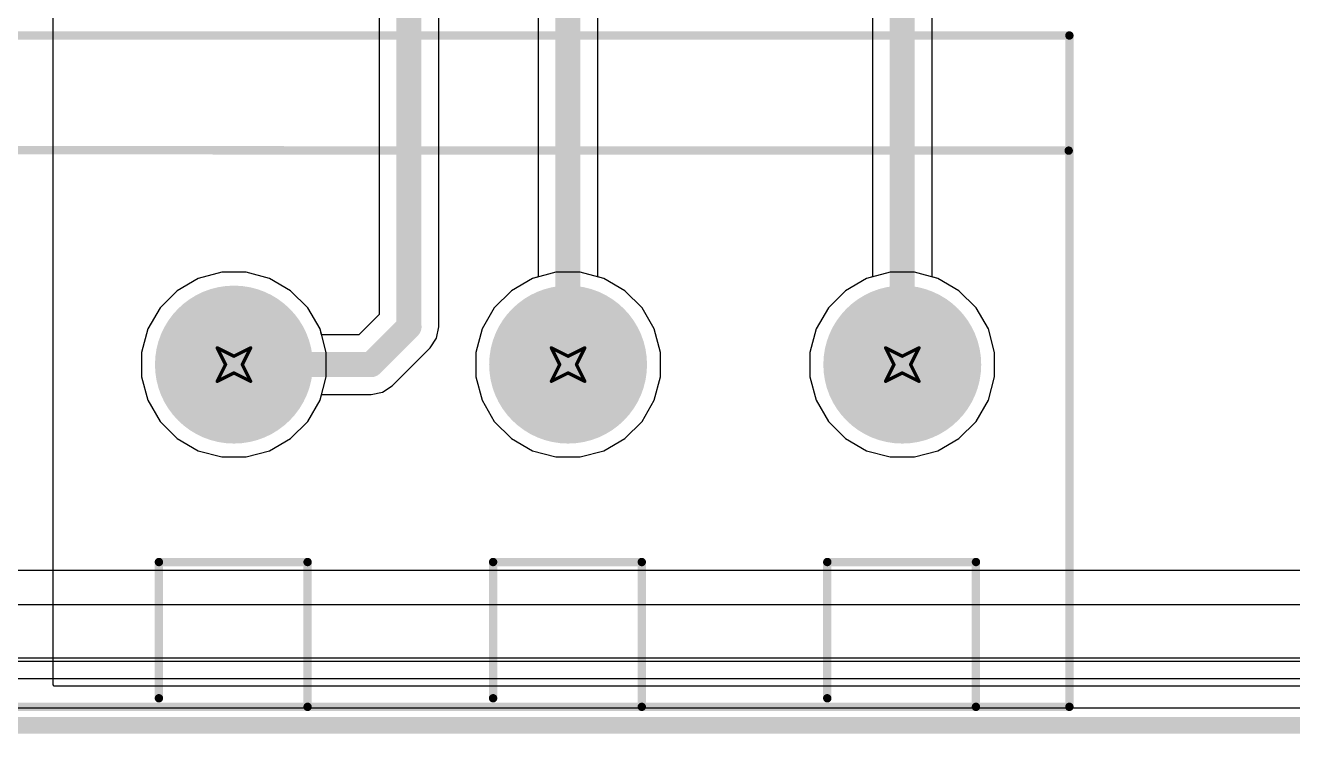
# Model space of a CAD drawing. Header units: inches. Extents: x -3 to 5259, y -3 to 5282.
# Drawn here: x 96.69 to 115.95, y -2.85 to 7.91 of the extents above; entities that cross this region are included whole.
import ezdxf

# ---------------------------------------------------------------- set-up
doc = ezdxf.new("R2010")
doc.units = ezdxf.units.IN
for name, color, linetype in [('Board Outline', 216, 'Continuous'), ('Bottom Layer', 5, 'Continuous'), ('Bottom Solder', 6, 'Continuous'), ('Drill Drawing', 1, 'Continuous'), ('Layer 1', 16, 'Continuous'), ('Layer 2', 76, 'Continuous'), ('Multi-Layer', 9, 'Continuous'), ('Pad Holes', 156, 'Continuous'), ('Top Layer', 1, 'Continuous'), ('Top Overlay', 2, 'Continuous'), ('Top Solder', 216, 'Continuous')]:
    doc.layers.add(name, color=color, linetype=linetype)

# ---------------------------------------------------------------- blocks, each defined once
blk = doc.blocks.new('DB128V_5_08_5P_GN_S_184')
at = {"layer": 'Bottom Layer'}
h = blk.add_hatch(color=5, dxfattribs=at)
edge = h.paths.add_edge_path()
edge.add_arc((0, 0), 1.15, 0, 360)
h = blk.add_hatch(color=5, dxfattribs=at)
edge = h.paths.add_edge_path()
edge.add_arc((5.08, 0), 1.15, 0, 360)
h = blk.add_hatch(color=5, dxfattribs=at)
edge = h.paths.add_edge_path()
edge.add_arc((10.16, 0), 1.15, 0, 360)
at = {"layer": 'Bottom Solder'}
h = blk.add_hatch(color=6, dxfattribs=at)
edge = h.paths.add_edge_path()
edge.add_arc((0, 0), 1.2, 0, 360)
h = blk.add_hatch(color=6, dxfattribs=at)
edge = h.paths.add_edge_path()
edge.add_arc((5.08, 0), 1.2, 0, 360)
h = blk.add_hatch(color=6, dxfattribs=at)
edge = h.paths.add_edge_path()
edge.add_arc((10.16, 0), 1.2, 0, 360)
at = {"layer": 'Layer 1'}
h = blk.add_hatch(color=16, dxfattribs=at)
edge = h.paths.add_edge_path()
edge.add_arc((0, 0), 1.15, 0, 360)
h = blk.add_hatch(color=16, dxfattribs=at)
edge = h.paths.add_edge_path()
edge.add_arc((5.08, 0), 1.15, 0, 360)
h = blk.add_hatch(color=16, dxfattribs=at)
edge = h.paths.add_edge_path()
edge.add_arc((10.16, 0), 1.15, 0, 360)
at = {"layer": 'Layer 2'}
h = blk.add_hatch(color=76, dxfattribs=at)
edge = h.paths.add_edge_path()
edge.add_arc((0, 0), 1.15, 0, 360)
h = blk.add_hatch(color=76, dxfattribs=at)
edge = h.paths.add_edge_path()
edge.add_arc((5.08, 0), 1.15, 0, 360)
h = blk.add_hatch(color=76, dxfattribs=at)
edge = h.paths.add_edge_path()
edge.add_arc((10.16, 0), 1.15, 0, 360)
at = {"layer": 'Multi-Layer'}
h = blk.add_hatch(color=9, dxfattribs=at)
edge = h.paths.add_edge_path()
edge.add_arc((0, 0), 1.15, 0, 360)
h = blk.add_hatch(color=9, dxfattribs=at)
edge = h.paths.add_edge_path()
edge.add_arc((5.08, 0), 1.15, 0, 360)
h = blk.add_hatch(color=9, dxfattribs=at)
edge = h.paths.add_edge_path()
edge.add_arc((10.16, 0), 1.15, 0, 360)
at = {"layer": 'Pad Holes'}
h = blk.add_hatch(color=7, dxfattribs=at)
edge = h.paths.add_edge_path()
edge.add_arc((0, 0), 0.75, 0, 360)
h = blk.add_hatch(color=7, dxfattribs=at)
edge = h.paths.add_edge_path()
edge.add_arc((5.08, 0), 0.75, 0, 360)
h = blk.add_hatch(color=7, dxfattribs=at)
edge = h.paths.add_edge_path()
edge.add_arc((10.16, 0), 0.75, 0, 360)
at = {"layer": 'Top Layer'}
h = blk.add_hatch(color=1, dxfattribs=at)
edge = h.paths.add_edge_path()
edge.add_arc((0, 0), 1.15, 0, 360)
h = blk.add_hatch(color=1, dxfattribs=at)
edge = h.paths.add_edge_path()
edge.add_arc((5.08, 0), 1.15, 0, 360)
h = blk.add_hatch(color=1, dxfattribs=at)
edge = h.paths.add_edge_path()
edge.add_arc((10.16, 0), 1.15, 0, 360)
at = {"layer": 'Top Solder'}
h = blk.add_hatch(color=216, dxfattribs=at)
edge = h.paths.add_edge_path()
edge.add_arc((0, 0), 1.2, 0, 360)
h = blk.add_hatch(color=216, dxfattribs=at)
edge = h.paths.add_edge_path()
edge.add_arc((5.08, 0), 1.2, 0, 360)
h = blk.add_hatch(color=216, dxfattribs=at)
edge = h.paths.add_edge_path()
edge.add_arc((10.16, 0), 1.2, 0, 360)
at = {"layer": 'Top Overlay'}
for points in [[(-12.7, 5, 0.127, 0.127, 0), (12.7, 5, 0.127, 0.127, 0)], [(12.7, -5.2, 0.127, 0.127, 0), (12.7, 5, 0.127, 0.127, 0)], [(-12.71, 3.26, 0.127, 0.127, 0), (12.69, 3.251, 0.127, 0.127, 0)], [(-1.14, -3, 0.127, 0.127, 0), (1.12, -3, 0.127, 0.127, 0)], [(-1.14, -5.07, 0.127, 0.127, 0), (-1.14, -3, 0.127, 0.127, 0)], [(1.12, -5.2, 0.127, 0.127, 0), (1.12, -3, 0.127, 0.127, 0)], [(3.94, -3, 0.127, 0.127, 0), (6.2, -3, 0.127, 0.127, 0)], [(3.94, -3, 0.127, 0.127, 0), (3.94, -5.07, 0.127, 0.127, 0)], [(6.2, -5.2, 0.127, 0.127, 0), (6.2, -3, 0.127, 0.127, 0)], [(9.02, -3, 0.127, 0.127, 0), (11.28, -3, 0.127, 0.127, 0)], [(9.02, -3, 0.127, 0.127, 0), (9.02, -5.07, 0.127, 0.127, 0)], [(11.28, -5.2, 0.127, 0.127, 0), (11.28, -3, 0.127, 0.127, 0)], [(-12.7, -5.2, 0.127, 0.127, 0), (12.7, -5.2, 0.127, 0.127, 0)]]:
    blk.add_lwpolyline(points, format="xyseb", dxfattribs=at)
for points in [[(12.668, 5, 0.0635, 0.0635, 1), (12.732, 5, 0.0635, 0.0635, 1)], [(12.668, 5, 0.0635, 0.0635, 1), (12.732, 5, 0.0635, 0.0635, 1)], [(12.658, 3.251, 0.0635, 0.0635, 1), (12.722, 3.251, 0.0635, 0.0635, 1)], [(-1.172, -3, 0.0635, 0.0635, 1), (-1.108, -3, 0.0635, 0.0635, 1)], [(-1.172, -3, 0.0635, 0.0635, 1), (-1.108, -3, 0.0635, 0.0635, 1)], [(1.088, -3, 0.0635, 0.0635, 1), (1.152, -3, 0.0635, 0.0635, 1)], [(1.088, -3, 0.0635, 0.0635, 1), (1.152, -3, 0.0635, 0.0635, 1)], [(3.908, -3, 0.0635, 0.0635, 1), (3.972, -3, 0.0635, 0.0635, 1)], [(3.908, -3, 0.0635, 0.0635, 1), (3.972, -3, 0.0635, 0.0635, 1)], [(6.168, -3, 0.0635, 0.0635, 1), (6.232, -3, 0.0635, 0.0635, 1)], [(6.168, -3, 0.0635, 0.0635, 1), (6.232, -3, 0.0635, 0.0635, 1)], [(8.988, -3, 0.0635, 0.0635, 1), (9.052, -3, 0.0635, 0.0635, 1)], [(8.988, -3, 0.0635, 0.0635, 1), (9.052, -3, 0.0635, 0.0635, 1)], [(11.248, -3, 0.0635, 0.0635, 1), (11.312, -3, 0.0635, 0.0635, 1)], [(11.248, -3, 0.0635, 0.0635, 1), (11.312, -3, 0.0635, 0.0635, 1)], [(-1.172, -5.07, 0.0635, 0.0635, 1), (-1.108, -5.07, 0.0635, 0.0635, 1)], [(3.908, -5.07, 0.0635, 0.0635, 1), (3.972, -5.07, 0.0635, 0.0635, 1)], [(8.988, -5.07, 0.0635, 0.0635, 1), (9.052, -5.07, 0.0635, 0.0635, 1)], [(1.088, -5.2, 0.0635, 0.0635, 1), (1.152, -5.2, 0.0635, 0.0635, 1)], [(6.168, -5.2, 0.0635, 0.0635, 1), (6.232, -5.2, 0.0635, 0.0635, 1)], [(11.248, -5.2, 0.0635, 0.0635, 1), (11.312, -5.2, 0.0635, 0.0635, 1)], [(12.668, -5.2, 0.0635, 0.0635, 1), (12.732, -5.2, 0.0635, 0.0635, 1)], [(12.668, -5.2, 0.0635, 0.0635, 1), (12.732, -5.2, 0.0635, 0.0635, 1)]]:
    blk.add_lwpolyline(points, format="xyseb", close=True, dxfattribs=at)

msp = doc.modelspace()

# ---------------------------------------------------------------- linework, layer by layer
at = {"layer": 'Board Outline'}
msp.add_lwpolyline([(-2.722, -2.722, 0.254, 0.254, 0), (147.278, -2.722, 0.254, 0.254, 0)], format="xyseb", dxfattribs=at)
at = {"layer": 'Bottom Layer'}
for p, q in [((99.318, 4.066), (98.998, 3.881)), ((99.318, 4.066), (98.998, 3.881)), ((99.675, 4.162), (99.318, 4.066)), ((99.675, 4.162), (99.318, 4.066)), ((100.045, 4.162), (99.675, 4.162)), ((100.045, 4.162), (99.675, 4.162)), ((100.402, 4.066), (100.045, 4.162)), ((100.402, 4.066), (100.045, 4.162)), ((100.722, 3.881), (100.402, 4.066)), ((100.722, 3.881), (100.402, 4.066)), ((104.398, 4.066), (104.078, 3.881)), ((104.398, 4.066), (104.078, 3.881)), ((104.755, 4.162), (104.398, 4.066)), ((104.755, 4.162), (104.398, 4.066)), ((105.125, 4.162), (104.755, 4.162)), ((105.125, 4.162), (104.755, 4.162)), ((105.482, 4.066), (105.125, 4.162)), ((105.482, 4.066), (105.125, 4.162)), ((105.802, 3.881), (105.482, 4.066)), ((105.802, 3.881), (105.482, 4.066)), ((109.478, 4.066), (109.158, 3.881)), ((109.478, 4.066), (109.158, 3.881)), ((109.835, 4.162), (109.478, 4.066)), ((109.835, 4.162), (109.478, 4.066)), ((110.205, 4.162), (109.835, 4.162)), ((110.205, 4.162), (109.835, 4.162)), ((110.562, 4.066), (110.205, 4.162)), ((110.562, 4.066), (110.205, 4.162)), ((110.882, 3.881), (110.562, 4.066)), ((110.882, 3.881), (110.562, 4.066)), ((98.998, 3.881), (98.737, 3.62)), ((98.998, 3.881), (98.737, 3.62)), ((100.984, 3.62), (100.722, 3.881)), ((100.984, 3.62), (100.722, 3.881)), ((104.078, 3.881), (103.817, 3.62)), ((104.078, 3.881), (103.817, 3.62)), ((106.064, 3.62), (105.802, 3.881)), ((106.064, 3.62), (105.802, 3.881)), ((109.158, 3.881), (108.897, 3.62)), ((109.158, 3.881), (108.897, 3.62)), ((111.144, 3.62), (110.882, 3.881)), ((111.144, 3.62), (110.882, 3.881)), ((98.737, 3.62), (98.552, 3.299)), ((98.737, 3.62), (98.552, 3.299)), ((101.169, 3.299), (100.984, 3.62)), ((101.169, 3.299), (100.984, 3.62)), ((103.817, 3.62), (103.632, 3.299)), ((103.817, 3.62), (103.632, 3.299)), ((106.249, 3.299), (106.064, 3.62)), ((106.249, 3.299), (106.064, 3.62)), ((108.897, 3.62), (108.712, 3.299)), ((108.897, 3.62), (108.712, 3.299)), ((111.329, 3.299), (111.144, 3.62)), ((111.329, 3.299), (111.144, 3.62)), ((98.552, 3.299), (98.456, 2.942)), ((98.552, 3.299), (98.456, 2.942)), ((101.264, 2.942), (101.169, 3.299)), ((101.264, 2.942), (101.169, 3.299)), ((103.632, 3.299), (103.536, 2.942)), ((103.632, 3.299), (103.536, 2.942)), ((106.344, 2.942), (106.249, 3.299)), ((106.344, 2.942), (106.249, 3.299)), ((108.712, 3.299), (108.616, 2.942)), ((108.712, 3.299), (108.616, 2.942)), ((111.424, 2.942), (111.329, 3.299)), ((111.424, 2.942), (111.329, 3.299)), ((98.456, 2.942), (98.456, 2.573)), ((98.456, 2.942), (98.456, 2.573)), ((101.264, 2.573), (101.264, 2.942)), ((101.264, 2.573), (101.264, 2.942)), ((103.536, 2.942), (103.536, 2.573)), ((103.536, 2.942), (103.536, 2.573)), ((106.344, 2.573), (106.344, 2.942)), ((106.344, 2.573), (106.344, 2.942)), ((108.616, 2.942), (108.616, 2.573)), ((108.616, 2.942), (108.616, 2.573)), ((111.424, 2.573), (111.424, 2.942)), ((111.424, 2.573), (111.424, 2.942)), ((98.456, 2.573), (98.552, 2.216)), ((98.456, 2.573), (98.552, 2.216)), ((101.169, 2.216), (101.264, 2.573)), ((101.169, 2.216), (101.264, 2.573)), ((103.536, 2.573), (103.632, 2.216)), ((103.536, 2.573), (103.632, 2.216)), ((106.249, 2.216), (106.344, 2.573)), ((106.249, 2.216), (106.344, 2.573)), ((108.616, 2.573), (108.712, 2.216)), ((108.616, 2.573), (108.712, 2.216)), ((111.329, 2.216), (111.424, 2.573)), ((111.329, 2.216), (111.424, 2.573)), ((98.552, 2.216), (98.737, 1.895)), ((98.552, 2.216), (98.737, 1.895)), ((100.984, 1.895), (101.169, 2.216)), ((100.984, 1.895), (101.169, 2.216)), ((103.632, 2.216), (103.817, 1.895)), ((103.632, 2.216), (103.817, 1.895)), ((106.064, 1.895), (106.249, 2.216)), ((106.064, 1.895), (106.249, 2.216)), ((108.712, 2.216), (108.897, 1.895)), ((108.712, 2.216), (108.897, 1.895)), ((111.144, 1.895), (111.329, 2.216)), ((111.144, 1.895), (111.329, 2.216)), ((98.737, 1.895), (98.998, 1.634)), ((98.737, 1.895), (98.998, 1.634)), ((100.722, 1.634), (100.984, 1.895)), ((100.722, 1.634), (100.984, 1.895)), ((103.817, 1.895), (104.078, 1.634)), ((103.817, 1.895), (104.078, 1.634)), ((105.802, 1.634), (106.064, 1.895)), ((105.802, 1.634), (106.064, 1.895)), ((108.897, 1.895), (109.158, 1.634)), ((108.897, 1.895), (109.158, 1.634)), ((110.882, 1.634), (111.144, 1.895)), ((110.882, 1.634), (111.144, 1.895)), ((98.998, 1.634), (99.318, 1.449)), ((98.998, 1.634), (99.318, 1.449)), ((100.402, 1.449), (100.722, 1.634)), ((100.402, 1.449), (100.722, 1.634)), ((104.078, 1.634), (104.398, 1.449)), ((104.078, 1.634), (104.398, 1.449)), ((105.482, 1.449), (105.802, 1.634)), ((105.482, 1.449), (105.802, 1.634)), ((109.158, 1.634), (109.478, 1.449)), ((109.158, 1.634), (109.478, 1.449)), ((110.562, 1.449), (110.882, 1.634)), ((110.562, 1.449), (110.882, 1.634)), ((99.318, 1.449), (99.675, 1.354)), ((99.318, 1.449), (99.675, 1.354)), ((99.675, 1.354), (100.045, 1.354)), ((99.675, 1.354), (100.045, 1.354)), ((100.045, 1.354), (100.402, 1.449)), ((100.045, 1.354), (100.402, 1.449)), ((104.398, 1.449), (104.755, 1.354)), ((104.398, 1.449), (104.755, 1.354)), ((104.755, 1.354), (105.125, 1.354)), ((104.755, 1.354), (105.125, 1.354)), ((105.125, 1.354), (105.482, 1.449)), ((105.125, 1.354), (105.482, 1.449)), ((109.478, 1.449), (109.835, 1.354)), ((109.478, 1.449), (109.835, 1.354)), ((109.835, 1.354), (110.205, 1.354)), ((109.835, 1.354), (110.205, 1.354)), ((110.205, 1.354), (110.562, 1.449)), ((110.205, 1.354), (110.562, 1.449)), ((139.304, -1.702), (48.108, -1.702)), ((139.342, -1.753), (5.233, -1.753))]:
    msp.add_line(p, q, dxfattribs=at)
at = {"layer": 'Drill Drawing'}
for points in [[(99.606, 3.012, 0.0508, 0.0508, 0), (99.86, 2.885, 0.0508, 0.0508, 0)], [(99.606, 3.012, 0.0508, 0.0508, 0), (99.733, 2.758, 0.0508, 0.0508, 0)], [(99.86, 2.885, 0.0508, 0.0508, 0), (100.114, 3.012, 0.0508, 0.0508, 0)], [(99.987, 2.758, 0.0508, 0.0508, 0), (100.114, 3.012, 0.0508, 0.0508, 0)], [(104.686, 3.012, 0.0508, 0.0508, 0), (104.94, 2.885, 0.0508, 0.0508, 0)], [(104.686, 3.012, 0.0508, 0.0508, 0), (104.813, 2.758, 0.0508, 0.0508, 0)], [(104.94, 2.885, 0.0508, 0.0508, 0), (105.194, 3.012, 0.0508, 0.0508, 0)], [(105.067, 2.758, 0.0508, 0.0508, 0), (105.194, 3.012, 0.0508, 0.0508, 0)], [(109.766, 3.012, 0.0508, 0.0508, 0), (110.02, 2.885, 0.0508, 0.0508, 0)], [(109.766, 3.012, 0.0508, 0.0508, 0), (109.893, 2.758, 0.0508, 0.0508, 0)], [(110.02, 2.885, 0.0508, 0.0508, 0), (110.274, 3.012, 0.0508, 0.0508, 0)], [(110.147, 2.758, 0.0508, 0.0508, 0), (110.274, 3.012, 0.0508, 0.0508, 0)], [(99.606, 2.504, 0.0508, 0.0508, 0), (99.733, 2.758, 0.0508, 0.0508, 0)], [(99.987, 2.758, 0.0508, 0.0508, 0), (100.114, 2.504, 0.0508, 0.0508, 0)], [(104.686, 2.504, 0.0508, 0.0508, 0), (104.813, 2.758, 0.0508, 0.0508, 0)], [(105.067, 2.758, 0.0508, 0.0508, 0), (105.194, 2.504, 0.0508, 0.0508, 0)], [(109.766, 2.504, 0.0508, 0.0508, 0), (109.893, 2.758, 0.0508, 0.0508, 0)], [(110.147, 2.758, 0.0508, 0.0508, 0), (110.274, 2.504, 0.0508, 0.0508, 0)], [(99.606, 2.504, 0.0508, 0.0508, 0), (99.86, 2.631, 0.0508, 0.0508, 0)], [(99.86, 2.631, 0.0508, 0.0508, 0), (100.114, 2.504, 0.0508, 0.0508, 0)], [(104.686, 2.504, 0.0508, 0.0508, 0), (104.94, 2.631, 0.0508, 0.0508, 0)], [(104.94, 2.631, 0.0508, 0.0508, 0), (105.194, 2.504, 0.0508, 0.0508, 0)], [(109.766, 2.504, 0.0508, 0.0508, 0), (110.02, 2.631, 0.0508, 0.0508, 0)], [(110.02, 2.631, 0.0508, 0.0508, 0), (110.274, 2.504, 0.0508, 0.0508, 0)]]:
    msp.add_lwpolyline(points, format="xyseb", dxfattribs=at)
for points in [[(99.594, 3.012, 0.0254, 0.0254, 1), (99.619, 3.012, 0.0254, 0.0254, 1)], [(99.594, 3.012, 0.0254, 0.0254, 1), (99.619, 3.012, 0.0254, 0.0254, 1)], [(99.848, 2.885, 0.0254, 0.0254, 1), (99.873, 2.885, 0.0254, 0.0254, 1)], [(99.848, 2.885, 0.0254, 0.0254, 1), (99.873, 2.885, 0.0254, 0.0254, 1)], [(100.102, 3.012, 0.0254, 0.0254, 1), (100.127, 3.012, 0.0254, 0.0254, 1)], [(100.102, 3.012, 0.0254, 0.0254, 1), (100.127, 3.012, 0.0254, 0.0254, 1)], [(104.674, 3.012, 0.0254, 0.0254, 1), (104.699, 3.012, 0.0254, 0.0254, 1)], [(104.674, 3.012, 0.0254, 0.0254, 1), (104.699, 3.012, 0.0254, 0.0254, 1)], [(104.928, 2.885, 0.0254, 0.0254, 1), (104.953, 2.885, 0.0254, 0.0254, 1)], [(104.928, 2.885, 0.0254, 0.0254, 1), (104.953, 2.885, 0.0254, 0.0254, 1)], [(105.182, 3.012, 0.0254, 0.0254, 1), (105.207, 3.012, 0.0254, 0.0254, 1)], [(105.182, 3.012, 0.0254, 0.0254, 1), (105.207, 3.012, 0.0254, 0.0254, 1)], [(109.754, 3.012, 0.0254, 0.0254, 1), (109.779, 3.012, 0.0254, 0.0254, 1)], [(109.754, 3.012, 0.0254, 0.0254, 1), (109.779, 3.012, 0.0254, 0.0254, 1)], [(110.008, 2.885, 0.0254, 0.0254, 1), (110.033, 2.885, 0.0254, 0.0254, 1)], [(110.008, 2.885, 0.0254, 0.0254, 1), (110.033, 2.885, 0.0254, 0.0254, 1)], [(110.262, 3.012, 0.0254, 0.0254, 1), (110.287, 3.012, 0.0254, 0.0254, 1)], [(110.262, 3.012, 0.0254, 0.0254, 1), (110.287, 3.012, 0.0254, 0.0254, 1)], [(99.721, 2.758, 0.0254, 0.0254, 1), (99.746, 2.758, 0.0254, 0.0254, 1)], [(99.721, 2.758, 0.0254, 0.0254, 1), (99.746, 2.758, 0.0254, 0.0254, 1)], [(99.975, 2.758, 0.0254, 0.0254, 1), (100, 2.758, 0.0254, 0.0254, 1)], [(99.975, 2.758, 0.0254, 0.0254, 1), (100, 2.758, 0.0254, 0.0254, 1)], [(104.801, 2.758, 0.0254, 0.0254, 1), (104.826, 2.758, 0.0254, 0.0254, 1)], [(104.801, 2.758, 0.0254, 0.0254, 1), (104.826, 2.758, 0.0254, 0.0254, 1)], [(105.055, 2.758, 0.0254, 0.0254, 1), (105.08, 2.758, 0.0254, 0.0254, 1)], [(105.055, 2.758, 0.0254, 0.0254, 1), (105.08, 2.758, 0.0254, 0.0254, 1)], [(109.881, 2.758, 0.0254, 0.0254, 1), (109.906, 2.758, 0.0254, 0.0254, 1)], [(109.881, 2.758, 0.0254, 0.0254, 1), (109.906, 2.758, 0.0254, 0.0254, 1)], [(110.135, 2.758, 0.0254, 0.0254, 1), (110.16, 2.758, 0.0254, 0.0254, 1)], [(110.135, 2.758, 0.0254, 0.0254, 1), (110.16, 2.758, 0.0254, 0.0254, 1)], [(99.594, 2.504, 0.0254, 0.0254, 1), (99.619, 2.504, 0.0254, 0.0254, 1)], [(99.594, 2.504, 0.0254, 0.0254, 1), (99.619, 2.504, 0.0254, 0.0254, 1)], [(99.848, 2.631, 0.0254, 0.0254, 1), (99.873, 2.631, 0.0254, 0.0254, 1)], [(99.848, 2.631, 0.0254, 0.0254, 1), (99.873, 2.631, 0.0254, 0.0254, 1)], [(100.102, 2.504, 0.0254, 0.0254, 1), (100.127, 2.504, 0.0254, 0.0254, 1)], [(100.102, 2.504, 0.0254, 0.0254, 1), (100.127, 2.504, 0.0254, 0.0254, 1)], [(104.674, 2.504, 0.0254, 0.0254, 1), (104.699, 2.504, 0.0254, 0.0254, 1)], [(104.674, 2.504, 0.0254, 0.0254, 1), (104.699, 2.504, 0.0254, 0.0254, 1)], [(104.928, 2.631, 0.0254, 0.0254, 1), (104.953, 2.631, 0.0254, 0.0254, 1)], [(104.928, 2.631, 0.0254, 0.0254, 1), (104.953, 2.631, 0.0254, 0.0254, 1)], [(105.182, 2.504, 0.0254, 0.0254, 1), (105.207, 2.504, 0.0254, 0.0254, 1)], [(105.182, 2.504, 0.0254, 0.0254, 1), (105.207, 2.504, 0.0254, 0.0254, 1)], [(109.754, 2.504, 0.0254, 0.0254, 1), (109.779, 2.504, 0.0254, 0.0254, 1)], [(109.754, 2.504, 0.0254, 0.0254, 1), (109.779, 2.504, 0.0254, 0.0254, 1)], [(110.008, 2.631, 0.0254, 0.0254, 1), (110.033, 2.631, 0.0254, 0.0254, 1)], [(110.008, 2.631, 0.0254, 0.0254, 1), (110.033, 2.631, 0.0254, 0.0254, 1)], [(110.262, 2.504, 0.0254, 0.0254, 1), (110.287, 2.504, 0.0254, 0.0254, 1)], [(110.262, 2.504, 0.0254, 0.0254, 1), (110.287, 2.504, 0.0254, 0.0254, 1)]]:
    msp.add_lwpolyline(points, format="xyseb", close=True, dxfattribs=at)
at = {"layer": 'Layer 1'}
for p, q in [((99.318, 4.066), (98.998, 3.881)), ((99.675, 4.162), (99.318, 4.066)), ((100.045, 4.162), (99.675, 4.162)), ((100.402, 4.066), (100.045, 4.162)), ((100.722, 3.881), (100.402, 4.066)), ((104.398, 4.066), (104.078, 3.881)), ((104.755, 4.162), (104.398, 4.066)), ((105.125, 4.162), (104.755, 4.162)), ((105.482, 4.066), (105.125, 4.162)), ((105.802, 3.881), (105.482, 4.066)), ((109.478, 4.066), (109.158, 3.881)), ((109.835, 4.162), (109.478, 4.066)), ((110.205, 4.162), (109.835, 4.162)), ((110.562, 4.066), (110.205, 4.162)), ((110.882, 3.881), (110.562, 4.066)), ((98.998, 3.881), (98.737, 3.62)), ((100.984, 3.62), (100.722, 3.881)), ((104.078, 3.881), (103.817, 3.62)), ((106.064, 3.62), (105.802, 3.881)), ((109.158, 3.881), (108.897, 3.62)), ((111.144, 3.62), (110.882, 3.881)), ((98.737, 3.62), (98.552, 3.299)), ((101.169, 3.299), (100.984, 3.62)), ((103.817, 3.62), (103.632, 3.299)), ((106.249, 3.299), (106.064, 3.62)), ((108.897, 3.62), (108.712, 3.299)), ((111.329, 3.299), (111.144, 3.62)), ((98.552, 3.299), (98.456, 2.942)), ((101.264, 2.942), (101.169, 3.299)), ((103.632, 3.299), (103.536, 2.942)), ((106.344, 2.942), (106.249, 3.299)), ((108.712, 3.299), (108.616, 2.942)), ((111.424, 2.942), (111.329, 3.299)), ((98.456, 2.942), (98.456, 2.573)), ((101.264, 2.573), (101.264, 2.942)), ((103.536, 2.942), (103.536, 2.573)), ((106.344, 2.573), (106.344, 2.942)), ((108.616, 2.942), (108.616, 2.573)), ((111.424, 2.573), (111.424, 2.942)), ((98.456, 2.573), (98.552, 2.216)), ((101.169, 2.216), (101.264, 2.573)), ((103.536, 2.573), (103.632, 2.216)), ((106.249, 2.216), (106.344, 2.573)), ((108.616, 2.573), (108.712, 2.216)), ((111.329, 2.216), (111.424, 2.573)), ((98.552, 2.216), (98.737, 1.895)), ((100.984, 1.895), (101.169, 2.216)), ((103.632, 2.216), (103.817, 1.895)), ((106.064, 1.895), (106.249, 2.216)), ((108.712, 2.216), (108.897, 1.895)), ((111.144, 1.895), (111.329, 2.216)), ((98.737, 1.895), (98.998, 1.634)), ((100.722, 1.634), (100.984, 1.895)), ((103.817, 1.895), (104.078, 1.634)), ((105.802, 1.634), (106.064, 1.895)), ((108.897, 1.895), (109.158, 1.634)), ((110.882, 1.634), (111.144, 1.895)), ((98.998, 1.634), (99.318, 1.449)), ((100.402, 1.449), (100.722, 1.634)), ((104.078, 1.634), (104.398, 1.449)), ((105.482, 1.449), (105.802, 1.634)), ((109.158, 1.634), (109.478, 1.449)), ((110.562, 1.449), (110.882, 1.634)), ((99.318, 1.449), (99.675, 1.354)), ((99.675, 1.354), (100.045, 1.354)), ((100.045, 1.354), (100.402, 1.449)), ((104.398, 1.449), (104.755, 1.354)), ((104.755, 1.354), (105.125, 1.354)), ((105.125, 1.354), (105.482, 1.449)), ((109.478, 1.449), (109.835, 1.354)), ((109.835, 1.354), (110.205, 1.354)), ((110.205, 1.354), (110.562, 1.449)), ((137.526, -0.371), (37.694, -0.371)), ((6.286, -0.889), (138.044, -0.889)), ((147.019, -2.463), (-2.463, -2.463))]:
    msp.add_line(p, q, dxfattribs=at)
at = {"layer": 'Layer 2'}
for p, q in [((99.318, 4.066), (98.998, 3.881)), ((99.675, 4.162), (99.318, 4.066)), ((100.045, 4.162), (99.675, 4.162)), ((100.402, 4.066), (100.045, 4.162)), ((100.722, 3.881), (100.402, 4.066)), ((104.398, 4.066), (104.078, 3.881)), ((104.755, 4.162), (104.398, 4.066)), ((105.125, 4.162), (104.755, 4.162)), ((105.482, 4.066), (105.125, 4.162)), ((105.802, 3.881), (105.482, 4.066)), ((109.478, 4.066), (109.158, 3.881)), ((109.835, 4.162), (109.478, 4.066)), ((110.205, 4.162), (109.835, 4.162)), ((110.562, 4.066), (110.205, 4.162)), ((110.882, 3.881), (110.562, 4.066)), ((98.998, 3.881), (98.737, 3.62)), ((100.984, 3.62), (100.722, 3.881)), ((104.078, 3.881), (103.817, 3.62)), ((106.064, 3.62), (105.802, 3.881)), ((109.158, 3.881), (108.897, 3.62)), ((111.144, 3.62), (110.882, 3.881)), ((98.737, 3.62), (98.552, 3.299)), ((101.169, 3.299), (100.984, 3.62)), ((103.817, 3.62), (103.632, 3.299)), ((106.249, 3.299), (106.064, 3.62)), ((108.897, 3.62), (108.712, 3.299)), ((111.329, 3.299), (111.144, 3.62)), ((98.552, 3.299), (98.456, 2.942)), ((101.264, 2.942), (101.169, 3.299)), ((103.632, 3.299), (103.536, 2.942)), ((106.344, 2.942), (106.249, 3.299)), ((108.712, 3.299), (108.616, 2.942)), ((111.424, 2.942), (111.329, 3.299)), ((98.456, 2.942), (98.456, 2.573)), ((101.264, 2.573), (101.264, 2.942)), ((103.536, 2.942), (103.536, 2.573)), ((106.344, 2.573), (106.344, 2.942)), ((108.616, 2.942), (108.616, 2.573)), ((111.424, 2.573), (111.424, 2.942)), ((98.456, 2.573), (98.552, 2.216)), ((101.169, 2.216), (101.264, 2.573)), ((103.536, 2.573), (103.632, 2.216)), ((106.249, 2.216), (106.344, 2.573)), ((108.616, 2.573), (108.712, 2.216)), ((111.329, 2.216), (111.424, 2.573)), ((98.552, 2.216), (98.737, 1.895)), ((100.984, 1.895), (101.169, 2.216)), ((103.632, 2.216), (103.817, 1.895)), ((106.064, 1.895), (106.249, 2.216)), ((108.712, 2.216), (108.897, 1.895)), ((111.144, 1.895), (111.329, 2.216)), ((98.737, 1.895), (98.998, 1.634)), ((100.722, 1.634), (100.984, 1.895)), ((103.817, 1.895), (104.078, 1.634)), ((105.802, 1.634), (106.064, 1.895)), ((108.897, 1.895), (109.158, 1.634)), ((110.882, 1.634), (111.144, 1.895)), ((98.998, 1.634), (99.318, 1.449)), ((100.402, 1.449), (100.722, 1.634)), ((104.078, 1.634), (104.398, 1.449)), ((105.482, 1.449), (105.802, 1.634)), ((109.158, 1.634), (109.478, 1.449)), ((110.562, 1.449), (110.882, 1.634)), ((99.318, 1.449), (99.675, 1.354)), ((99.675, 1.354), (100.045, 1.354)), ((100.045, 1.354), (100.402, 1.449)), ((104.398, 1.449), (104.755, 1.354)), ((104.755, 1.354), (105.125, 1.354)), ((105.125, 1.354), (105.482, 1.449)), ((109.478, 1.449), (109.835, 1.354)), ((109.835, 1.354), (110.205, 1.354)), ((110.205, 1.354), (110.562, 1.449)), ((132.562, -2.016), (-2.158, -2.016))]:
    msp.add_line(p, q, dxfattribs=at)
at = {"layer": 'Top Layer'}
for p, q in [((109.567, 14.667), (109.567, 4.09)), ((110.474, 4.09), (110.474, 14.667)), ((97.11, 7.88), (97.11, 13.006)), ((102.068, 12.874), (102.068, 3.521)), ((102.975, 3.334), (102.975, 12.874)), ((104.485, 11.984), (104.485, 4.089)), ((105.391, 4.09), (105.391, 11.796)), ((97.11, -2.108), (97.11, 7.88)), ((99.318, 4.066), (98.998, 3.881)), ((99.675, 4.162), (99.318, 4.066)), ((100.045, 4.162), (99.675, 4.162)), ((100.402, 4.066), (100.045, 4.162)), ((100.722, 3.881), (100.402, 4.066)), ((104.398, 4.066), (104.078, 3.881)), ((104.485, 4.089), (104.398, 4.066)), ((105.482, 4.066), (105.391, 4.09)), ((105.802, 3.881), (105.482, 4.066)), ((109.478, 4.066), (109.158, 3.881)), ((109.567, 4.09), (109.478, 4.066)), ((110.562, 4.066), (110.474, 4.09)), ((110.882, 3.881), (110.562, 4.066)), ((98.998, 3.881), (98.737, 3.62)), ((100.984, 3.62), (100.722, 3.881)), ((104.078, 3.881), (103.817, 3.62)), ((106.064, 3.62), (105.802, 3.881)), ((109.158, 3.881), (108.897, 3.62)), ((111.144, 3.62), (110.882, 3.881)), ((98.737, 3.62), (98.552, 3.299)), ((101.169, 3.299), (100.984, 3.62)), ((102.068, 3.521), (101.758, 3.211)), ((103.817, 3.62), (103.632, 3.299)), ((106.249, 3.299), (106.064, 3.62)), ((108.897, 3.62), (108.712, 3.299)), ((111.329, 3.299), (111.144, 3.62)), ((98.552, 3.299), (98.456, 2.942)), ((101.192, 3.211), (101.169, 3.299)), ((102.94, 3.16), (102.975, 3.334)), ((103.632, 3.299), (103.536, 2.942)), ((106.344, 2.942), (106.249, 3.299)), ((108.712, 3.299), (108.616, 2.942)), ((111.424, 2.942), (111.329, 3.299)), ((101.758, 3.211), (101.192, 3.211)), ((102.842, 3.013), (102.94, 3.16)), ((98.456, 2.942), (98.456, 2.573)), ((102.266, 2.437), (102.842, 3.013)), ((103.536, 2.942), (103.536, 2.573)), ((106.344, 2.573), (106.344, 2.942)), ((108.616, 2.942), (108.616, 2.573)), ((111.424, 2.573), (111.424, 2.942)), ((98.456, 2.573), (98.552, 2.216)), ((103.536, 2.573), (103.632, 2.216)), ((106.249, 2.216), (106.344, 2.573)), ((108.616, 2.573), (108.712, 2.216)), ((111.329, 2.216), (111.424, 2.573)), ((101.945, 2.304), (102.119, 2.339)), ((102.119, 2.339), (102.266, 2.437)), ((98.552, 2.216), (98.737, 1.895)), ((100.984, 1.895), (101.169, 2.216)), ((101.169, 2.216), (101.192, 2.304)), ((101.192, 2.304), (101.945, 2.304)), ((103.632, 2.216), (103.817, 1.895)), ((106.064, 1.895), (106.249, 2.216)), ((108.712, 2.216), (108.897, 1.895)), ((111.144, 1.895), (111.329, 2.216)), ((98.737, 1.895), (98.998, 1.634)), ((100.722, 1.634), (100.984, 1.895)), ((103.817, 1.895), (104.078, 1.634)), ((105.802, 1.634), (106.064, 1.895)), ((108.897, 1.895), (109.158, 1.634)), ((110.882, 1.634), (111.144, 1.895)), ((98.998, 1.634), (99.318, 1.449)), ((100.402, 1.449), (100.722, 1.634)), ((104.078, 1.634), (104.398, 1.449)), ((105.482, 1.449), (105.802, 1.634)), ((109.158, 1.634), (109.478, 1.449)), ((110.562, 1.449), (110.882, 1.634)), ((99.318, 1.449), (99.675, 1.354)), ((99.675, 1.354), (100.045, 1.354)), ((100.045, 1.354), (100.402, 1.449)), ((104.398, 1.449), (104.755, 1.354)), ((104.755, 1.354), (105.125, 1.354)), ((105.125, 1.354), (105.482, 1.449)), ((109.478, 1.449), (109.835, 1.354)), ((109.835, 1.354), (110.205, 1.354)), ((110.205, 1.354), (110.562, 1.449)), ((97.128, -2.13), (97.11, -2.108)), ((139.685, -2.13), (97.128, -2.13))]:
    msp.add_line(p, q, dxfattribs=at)
for points in [[(110.02, 2.377, 0.381, 0.381, 0), (110.02, 15.621, 0.381, 0.381, 0)], [(102.521, 3.334, 0.381, 0.381, 0), (102.521, 13.578, 0.381, 0.381, 0)], [(104.938, 2.379, 0.381, 0.381, 0), (104.938, 11.984, 0.381, 0.381, 0)], [(101.945, 2.758, 0.381, 0.381, 0), (102.521, 3.334, 0.381, 0.381, 0)], [(99.86, 2.758, 0.381, 0.381, 0), (101.945, 2.758, 0.381, 0.381, 0)]]:
    msp.add_lwpolyline(points, format="xyseb", dxfattribs=at)
for points in [[(102.426, 3.334, 0.191, 0.191, 1), (102.617, 3.334, 0.191, 0.191, 1)], [(102.426, 3.334, 0.191, 0.191, 1), (102.617, 3.334, 0.191, 0.191, 1)], [(99.765, 2.758, 0.191, 0.191, 1), (99.956, 2.758, 0.191, 0.191, 1)], [(101.85, 2.758, 0.191, 0.191, 1), (102.041, 2.758, 0.191, 0.191, 1)], [(101.85, 2.758, 0.191, 0.191, 1), (102.041, 2.758, 0.191, 0.191, 1)], [(104.843, 2.379, 0.191, 0.191, 1), (105.033, 2.379, 0.191, 0.191, 1)], [(109.925, 2.377, 0.191, 0.191, 1), (110.116, 2.377, 0.191, 0.191, 1)]]:
    msp.add_lwpolyline(points, format="xyseb", close=True, dxfattribs=at)

# ---------------------------------------------------------------- block references
msp.add_blockref('DB128V_5_08_5P_GN_S_184', (99.86, 2.758))

doc.saveas('drawing.dxf')
